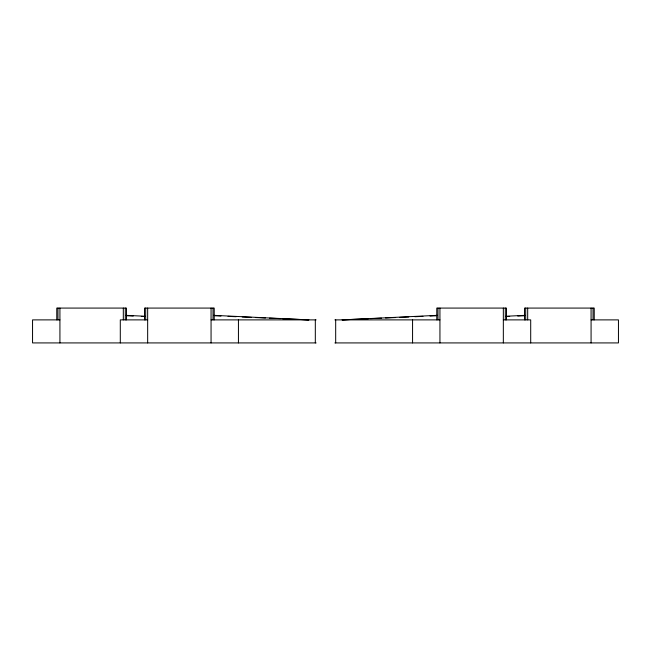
<?xml version="1.0" encoding="UTF-8"?>
<svg xmlns="http://www.w3.org/2000/svg" width="651" height="651" viewBox="0 0 651 651"><rect width="100%" height="100%" fill="white"/><g stroke="black" fill="none" stroke-linecap="round" stroke-linejoin="round"><path stroke-width="0.98" d="M437.35 315.336L342.076 319.885L368.36 318.746M505.835 316.256L525.097 315.336M370.386 318.656L381.502 318.168M385.547 317.989L395.653 317.55M399.698 317.379L408.795 316.98M414.866 316.712L422.955 316.362M430.026 316.052L436.097 315.792M506.649 316.541L509.684 316.402M517.773 316.052L523.835 315.792M59.925 319.885L32.55 319.885L32.55 342.922L316.117 342.922M147.663 319.885L120.297 319.885L120.297 342.922M211.062 319.885L316.117 319.885M334.883 319.885L439.938 319.885M503.337 319.885L530.703 319.885L530.703 342.922M591.075 319.885L618.45 319.885L618.45 342.922L334.883 342.922M214.903 315.792L220.974 316.052M228.045 316.362L236.134 316.712M242.205 316.98L251.302 317.379M255.347 317.55L265.453 317.989M269.498 318.168L280.614 318.656M282.64 318.746L308.924 319.885L213.65 315.336M127.165 315.792L133.227 316.052M141.316 316.402L144.351 316.541M125.903 315.336L145.165 316.256M594.233 319.885L594.233 308.078L524.527 308.078L524.527 319.885M593.045 308.078L593.045 319.885M591.075 308.078L591.075 342.922M527.684 308.078L527.684 319.885M525.715 308.078L525.715 319.885M506.486 319.885L506.486 308.078L436.78 308.078L436.78 319.885M505.298 308.078L505.298 319.885M503.337 308.078L503.337 342.922M439.938 308.078L439.938 342.922M437.968 308.078L437.968 319.885M412.563 319.885L412.563 342.922M335.68 319.885L335.68 342.922M315.32 319.885L315.32 342.922M238.437 319.885L238.437 342.922M214.22 319.885L214.22 308.078L144.514 308.078L144.514 319.885M213.032 308.078L213.032 319.885M211.062 308.078L211.062 342.922M147.663 308.078L147.663 342.922M145.702 308.078L145.702 319.885M126.473 319.885L126.473 308.078L56.767 308.078L56.767 319.885M125.285 308.078L125.285 319.885M123.316 308.078L123.316 319.885M59.925 308.078L59.925 342.922M57.955 308.078L57.955 319.885"/></g></svg>
